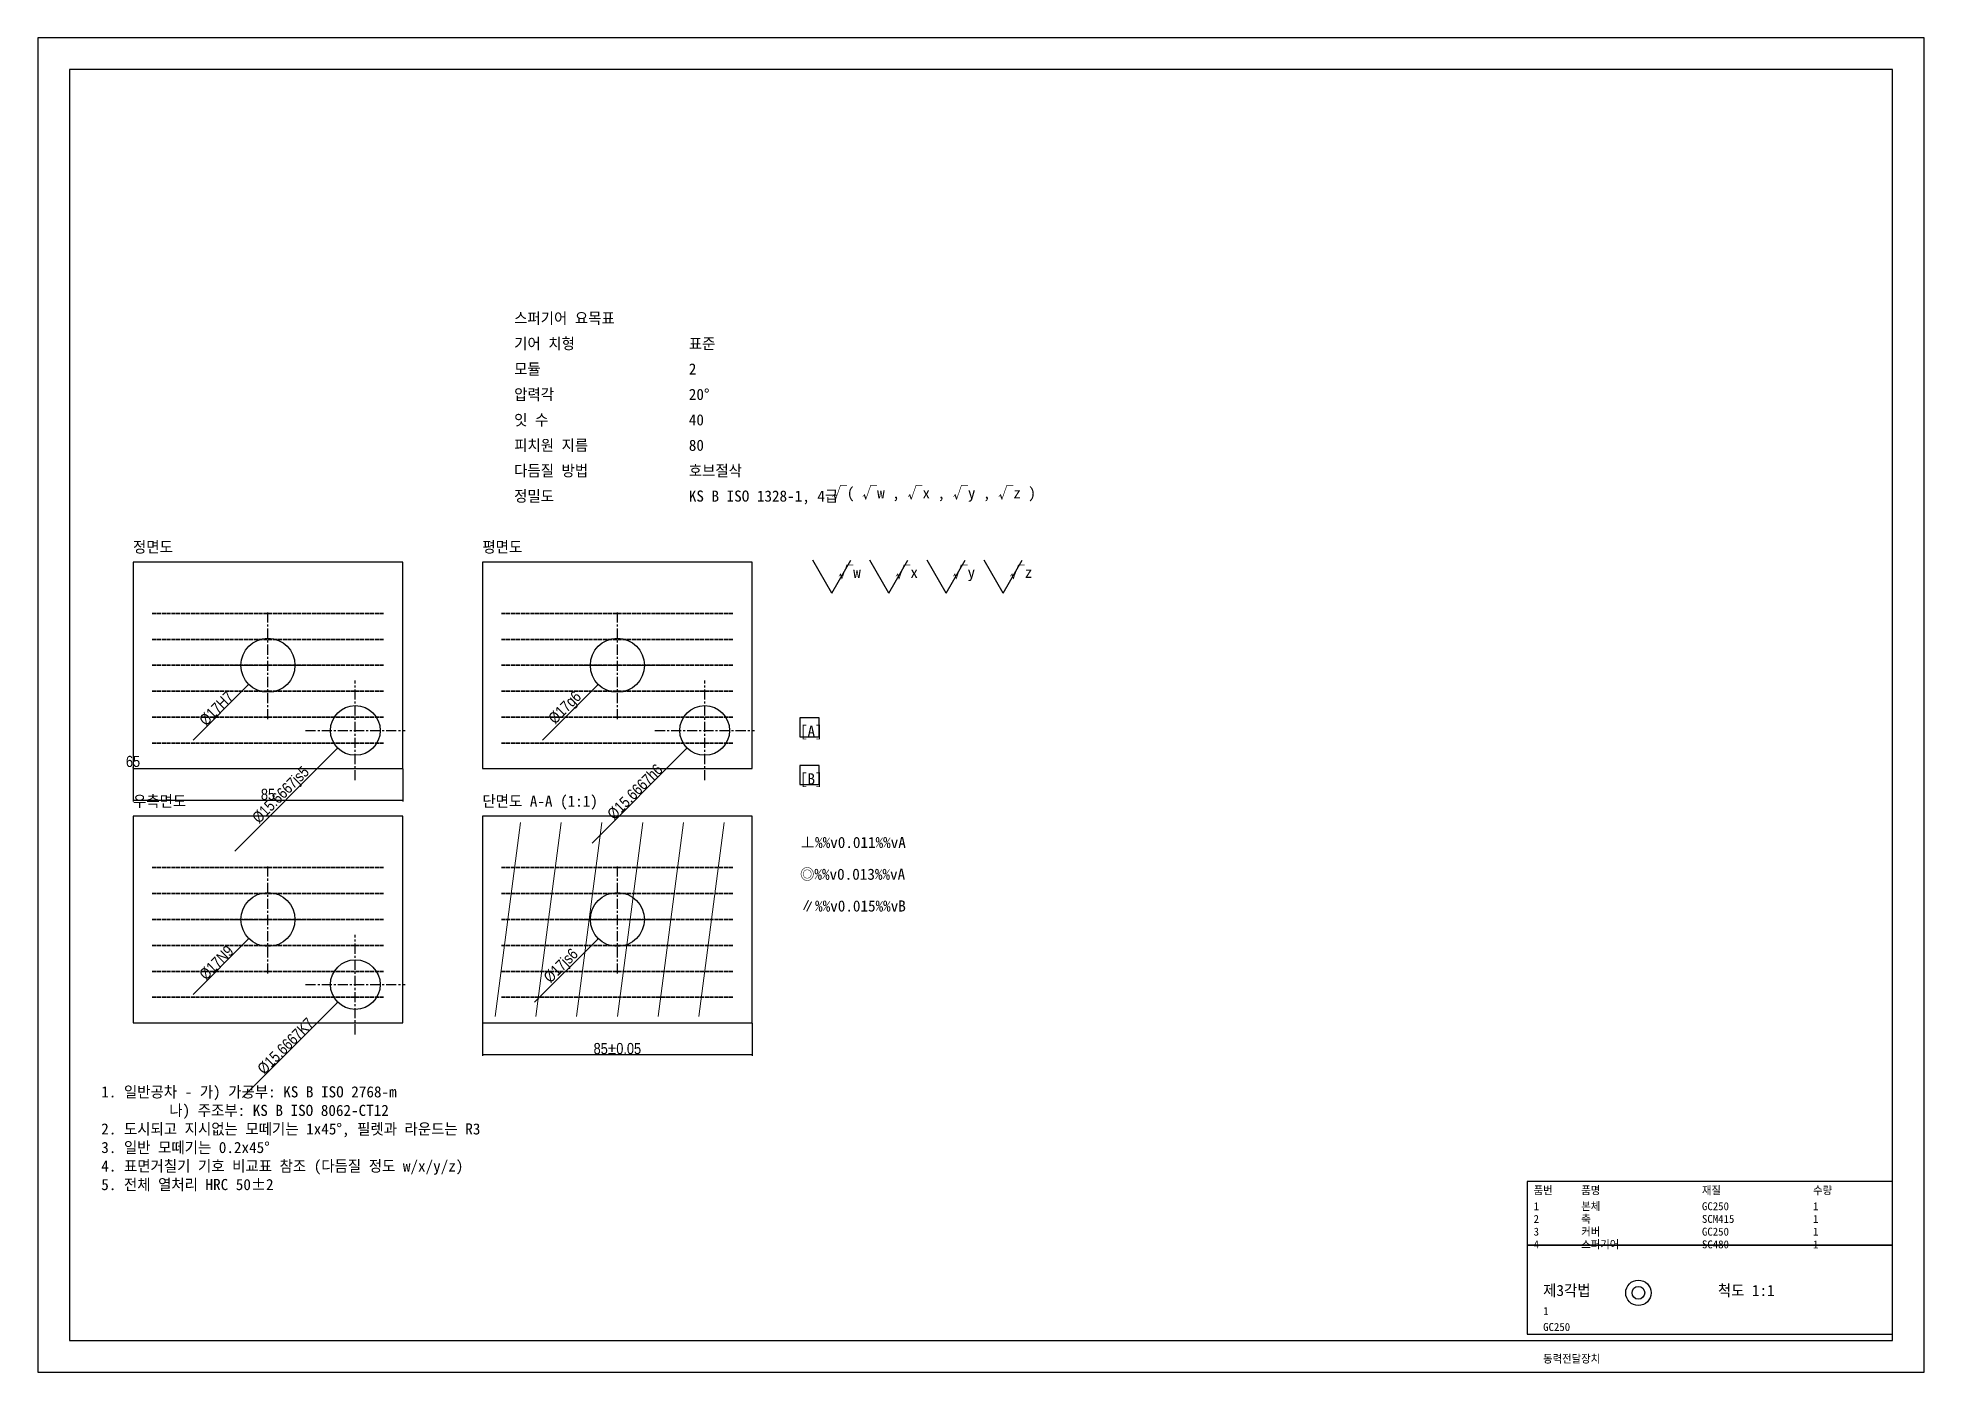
# Model space of a CAD drawing. Header units: millimetres. Extents: x 0 to 594, y 0 to 420.
import ezdxf

# ---------------------------------------------------------------- set-up
doc = ezdxf.new("R2010")
doc.units = ezdxf.units.MM
doc.linetypes.add('CENTER', pattern=[5.08, 3.175, -0.635, 0.635, -0.635])
doc.linetypes.add('DASHED', pattern=[1.524, 1.27, -0.254])
for name, color, linetype, lineweight in [('CENTER', 7, 'CENTER', 25), ('HATCH', 7, 'Continuous', 18), ('은선', 7, 'DASHED', 35)]:
    doc.layers.add(name, color=color, linetype=linetype, lineweight=lineweight)
doc.styles.add('OpenSansCondensed-Light', font='OpenSansCondensed-Light.ttf')
doc.dimstyles.new('EZ_RADIUS', dxfattribs={"dimtxt": 3.5, "dimasz": 0.25, "dimexe": 0.375, "dimexo": 0.125, "dimgap": 0.1, "dimtad": 1, "dimlfac": 100, "dimzin": 12, "dimdsep": 46, "dimtxsty": 'OpenSansCondensed-Light', "dimblk": 'CLOSEDBLANK', "dimcen": 0, "dimazin": 3, "dimtfac": 0.5, "dimtofl": 0, "dimtmove": 1, "dimatfit": 3})
doc.dimstyles.new('EZDXF', dxfattribs={"dimtxt": 3.5, "dimasz": 0.175, "dimexe": 0.375, "dimexo": 0.125, "dimgap": 0.1, "dimtad": 1, "dimlfac": 100, "dimzin": 12, "dimdsep": 46, "dimtxsty": 'OpenSansCondensed-Light', "dimblk": 'ARCHTICK', "dimcen": 2.5, "dimazin": 3, "dimtfac": 0.5, "dimtmove": 2, "dimatfit": 3})

# ---------------------------------------------------------------- blocks, each defined once
blk = doc.blocks.new('TITLE')
for tag, p in [('PART_NUMBER', (0, 0)), ('MATERIAL', (0, -5)), ('DESIGNER', (0, -10)), ('DESCRIPTION', (0, -15))]:
    blk.add_attdef(tag, p, '', height=2.5)
blk = doc.blocks.new('*U1')
blk.add_blockref('TITLE', (0, 0)).add_auto_attribs({'PART_NUMBER': '1', 'MATERIAL': 'GC250', 'DESCRIPTION': '동력전달장치'})
blk = doc.blocks.new('_CLOSEDBLANK')
at = {"color": 0, "linetype": 'BYBLOCK'}
blk.add_lwpolyline([(-1, 0.2), (0, 0), (-1, -0.2)], close=True, dxfattribs=at)
blk = doc.blocks.new('*D2')
blk.add_line((66.31, 216.31), (48.92, 198.92))
at = {"layer": 'Defpoints'}
for p in [(72.5, 222.5), (66.49, 216.49)]:
    blk.add_point(p, dxfattribs=at)
at = {"xscale": 0.25, "yscale": 0.25, "rotation": 44.999999999999915}
blk.add_blockref('_CLOSEDBLANK', (66.49, 216.49), dxfattribs=at)
at = {"insert": (56.27, 208.89), "char_height": 3.5, "attachment_point": 5, "rotation": 45, "style": 'OpenSansCondensed-Light'}
blk.add_mtext('%%c17H7', dxfattribs=at)
blk = doc.blocks.new('*D3')
blk.add_line((94.28, 196.28), (62.04, 164.04))
at = {"layer": 'Defpoints'}
for p in [(100, 202), (94.46, 196.46)]:
    blk.add_point(p, dxfattribs=at)
at = {"xscale": 0.25, "yscale": 0.25, "rotation": 45}
blk.add_blockref('_CLOSEDBLANK', (94.46, 196.46), dxfattribs=at)
at = {"insert": (76.82, 181.43), "char_height": 3.5, "attachment_point": 5, "rotation": 45, "style": 'OpenSansCondensed-Light'}
blk.add_mtext('%%c15.6667js5', dxfattribs=at)
blk = doc.blocks.new('*D4')
blk.add_line((176.31, 216.31), (158.92, 198.92))
at = {"layer": 'Defpoints'}
for p in [(182.5, 222.5), (176.49, 216.49)]:
    blk.add_point(p, dxfattribs=at)
at = {"xscale": 0.25, "yscale": 0.25, "rotation": 45}
blk.add_blockref('_CLOSEDBLANK', (176.49, 216.49), dxfattribs=at)
at = {"insert": (166.27, 208.89), "char_height": 3.5, "attachment_point": 5, "rotation": 45, "style": 'OpenSansCondensed-Light'}
blk.add_mtext('%%c17g6', dxfattribs=at)
blk = doc.blocks.new('*D5')
blk.add_line((204.28, 196.28), (174.52, 166.52))
at = {"layer": 'Defpoints'}
for p in [(210, 202), (204.46, 196.46)]:
    blk.add_point(p, dxfattribs=at)
at = {"xscale": 0.25, "yscale": 0.25, "rotation": 45}
blk.add_blockref('_CLOSEDBLANK', (204.46, 196.46), dxfattribs=at)
at = {"insert": (188.06, 182.67), "char_height": 3.5, "attachment_point": 5, "rotation": 45, "style": 'OpenSansCondensed-Light'}
blk.add_mtext('%%c15.6667h6', dxfattribs=at)
blk = doc.blocks.new('*D6')
blk.add_line((66.31, 136.31), (48.92, 118.92))
at = {"layer": 'Defpoints'}
for p in [(72.5, 142.5), (66.49, 136.49)]:
    blk.add_point(p, dxfattribs=at)
at = {"xscale": 0.25, "yscale": 0.25, "rotation": 44.999999999999915}
blk.add_blockref('_CLOSEDBLANK', (66.49, 136.49), dxfattribs=at)
at = {"insert": (56.27, 128.89), "char_height": 3.5, "attachment_point": 5, "rotation": 45, "style": 'OpenSansCondensed-Light'}
blk.add_mtext('%%c17N9', dxfattribs=at)
blk = doc.blocks.new('*D7')
blk.add_line((94.28, 116.28), (64.52, 86.52))
at = {"layer": 'Defpoints'}
for p in [(100, 122), (94.46, 116.46)]:
    blk.add_point(p, dxfattribs=at)
at = {"xscale": 0.25, "yscale": 0.25, "rotation": 45}
blk.add_blockref('_CLOSEDBLANK', (94.46, 116.46), dxfattribs=at)
at = {"insert": (78.06, 102.67), "char_height": 3.5, "attachment_point": 5, "rotation": 45, "style": 'OpenSansCondensed-Light'}
blk.add_mtext('%%c15.6667K7', dxfattribs=at)
blk = doc.blocks.new('*D8')
blk.add_line((176.31, 136.31), (156.44, 116.44))
at = {"layer": 'Defpoints'}
for p in [(182.5, 142.5), (176.49, 136.49)]:
    blk.add_point(p, dxfattribs=at)
at = {"xscale": 0.25, "yscale": 0.25, "rotation": 45}
blk.add_blockref('_CLOSEDBLANK', (176.49, 136.49), dxfattribs=at)
at = {"insert": (165.03, 127.65), "char_height": 3.5, "attachment_point": 5, "rotation": 45, "style": 'OpenSansCondensed-Light'}
blk.add_mtext('%%c17js6', dxfattribs=at)
blk = doc.blocks.new('_ARCHTICK')
at = {"color": 0, "linetype": 'BYBLOCK', "const_width": 0.15}
blk.add_lwpolyline([(-0.5, -0.5), (0.5, 0.5)], dxfattribs=at)

msp = doc.modelspace()

# ---------------------------------------------------------------- linework, layer by layer
for p, q in [((250, 245.2), (244, 255.5923)), ((250, 245.2), (256, 255.5923)), ((268, 245.2), (262, 255.5923)), ((268, 245.2), (274, 255.5923)), ((286, 245.2), (280, 255.5923)), ((286, 245.2), (292, 255.5923)), ((304, 245.2), (298, 255.5923)), ((304, 245.2), (310, 255.5923))]:
    msp.add_line(p, q)
for points in [[(0, 0), (594, 0), (594, 420), (0, 420)], [(10, 10), (584, 10), (584, 410), (10, 410)], [(30, 190), (115, 190), (115, 255), (30, 255)], [(140, 190), (225, 190), (225, 255), (140, 255)], [(240, 200), (246, 200), (246, 206), (240, 206)], [(240, 185), (246, 185), (246, 191), (240, 191)], [(30, 110), (115, 110), (115, 175), (30, 175)], [(140, 110), (225, 110), (225, 175), (140, 175)], [(469, 40), (584, 40), (584, 60), (469, 60)], [(469, 12), (584, 12), (584, 40), (469, 40)]]:
    msp.add_lwpolyline(points, close=True)
for centre, radius in [((72.5, 222.5), 8.5), ((182.5, 222.5), 8.5), ((100, 202), 7.83333), ((210, 202), 7.83333), ((72.5, 142.5), 8.5), ((182.5, 142.5), 8.5), ((100, 122), 7.83333), ((504, 25), 4), ((504, 25), 2)]:
    msp.add_circle(centre, radius)
at = {"layer": 'CENTER'}
for p, q in [((72.5, 205.5), (72.5, 239.5)), ((182.5, 205.5), (182.5, 239.5)), ((55.5, 222.5), (89.5, 222.5)), ((165.5, 222.5), (199.5, 222.5)), ((100, 186.33333), (100, 217.66667)), ((210, 186.33333), (210, 217.66667)), ((84.33333, 202), (115.66667, 202)), ((194.33333, 202), (225.66667, 202)), ((72.5, 125.5), (72.5, 159.5)), ((182.5, 125.5), (182.5, 159.5)), ((55.5, 142.5), (89.5, 142.5)), ((100, 106.33333), (100, 137.66667)), ((165.5, 142.5), (199.5, 142.5)), ((84.33333, 122), (115.66667, 122))]:
    msp.add_line(p, q, dxfattribs=at)
at = {"layer": 'HATCH'}
for p, q in [((144, 112), (152, 173)), ((156.83333, 112), (164.83333, 173)), ((169.66667, 112), (177.66667, 173)), ((182.5, 112), (190.5, 173)), ((195.33333, 112), (203.33333, 173)), ((208.16667, 112), (216.16667, 173))]:
    msp.add_line(p, q, dxfattribs=at)
at = {"layer": '은선'}
for p, q in [((36, 238.83333), (109, 238.83333)), ((146, 238.83333), (219, 238.83333)), ((36, 230.66667), (109, 230.66667)), ((146, 230.66667), (219, 230.66667)), ((36, 222.5), (109, 222.5)), ((146, 222.5), (219, 222.5)), ((36, 214.33333), (109, 214.33333)), ((146, 214.33333), (219, 214.33333)), ((36, 206.16667), (109, 206.16667)), ((146, 206.16667), (219, 206.16667)), ((36, 198), (109, 198)), ((146, 198), (219, 198)), ((36, 158.83333), (109, 158.83333)), ((146, 158.83333), (219, 158.83333)), ((36, 150.66667), (109, 150.66667)), ((146, 150.66667), (219, 150.66667)), ((36, 142.5), (109, 142.5)), ((146, 142.5), (219, 142.5)), ((36, 134.33333), (109, 134.33333)), ((146, 134.33333), (219, 134.33333)), ((36, 126.16667), (109, 126.16667)), ((146, 126.16667), (219, 126.16667)), ((36, 118), (109, 118)), ((146, 118), (219, 118))]:
    msp.add_line(p, q, dxfattribs=at)

# ---------------------------------------------------------------- block references
msp.add_blockref('*U1', (474, 18))

# ---------------------------------------------------------------- texts
for s, height, p in [('스퍼기어 요목표', 3.5, (150, 330)), ('기어 치형', 3.5, (150, 322)), ('표준', 3.5, (205, 322)), ('모듈', 3.5, (150, 314)), ('2', 3.5, (205, 314)), ('압력각', 3.5, (150, 306)), ('20°', 3.5, (205, 306)), ('잇 수', 3.5, (150, 298)), ('40', 3.5, (205, 298)), ('피치원 지름', 3.5, (150, 290)), ('80', 3.5, (205, 290)), ('다듬질 방법', 3.5, (150, 282)), ('호브절삭', 3.5, (205, 282)), ('√( √w , √x , √y , √z )', 3.5, (250, 275)), ('정밀도', 3.5, (150, 274)), ('KS B ISO 1328-1, 4급', 3.5, (205, 274)), ('정면도', 3.5, (30, 258)), ('평면도', 3.5, (140, 258)), ('√w', 3.5, (252, 250)), ('√x', 3.5, (270, 250)), ('√y', 3.5, (288, 250)), ('√z', 3.5, (306, 250)), ('[A]', 3.5, (240, 200)), ('[B]', 3.5, (240, 185)), ('우측면도', 3.5, (30, 178)), ('단면도 A-A (1:1)', 3.5, (140, 178)), ('⊥%%v0.011%%vA', 3.5, (240, 165)), ('◎%%v0.013%%vA', 3.5, (240, 155)), ('∥%%v0.015%%vB', 3.5, (240, 145)), ('품번', 2.5, (471, 56)), ('품명', 2.5, (486, 56)), ('본체', 2.5, (486, 51)), ('재질', 2.5, (524, 56)), ('GC250', 2.5, (524, 51)), ('수량', 2.5, (559, 56)), ('2', 2.5, (471, 47)), ('1', 2.5, (471, 51)), ('축', 2.5, (486, 47)), ('SCM415', 2.5, (524, 47)), ('1', 2.5, (559, 51)), ('1', 2.5, (559, 47)), ('3', 2.5, (471, 43)), ('스퍼기어', 2.5, (486, 39)), ('커버', 2.5, (486, 43)), ('GC250', 2.5, (524, 43)), ('1', 2.5, (559, 43)), ('4', 2.5, (471, 39)), ('SC480', 2.5, (524, 39)), ('1', 2.5, (559, 39)), ('제3각법', 3.5, (474, 24)), ('척도 1:1', 3.5, (529, 24))]:
    msp.add_text(s, height=height).set_placement(p)
at = {"insert": (20, 90), "char_height": 3.5, "attachment_point": 1}
msp.add_mtext('1. 일반공차 - 가) 가공부: KS B ISO 2768-m\\P         나) 주조부: KS B ISO 8062-CT12\\P2. 도시되고 지시없는 모떼기는 1x45°, 필렛과 라운드는 R3\\P3. 일반 모떼기는 0.2x45°\\P4. 표면거칠기 기호 비교표 참조 (다듬질 정도 w/x/y/z)\\P5. 전체 열처리 HRC 50±2', dxfattribs=at)

# ---------------------------------------------------------------- dimensions: what is measured, and where the dimension line sits
for base, p1, p2, text in [((30, 190), (30, 190), (30, 255), '65'), ((30, 180), (30, 190), (115, 190), '85'), ((140, 100), (140, 110), (225, 110), '85±0.05')]:
    msp.add_linear_dim(base=base, p1=p1, p2=p2, text=text, dimstyle='EZDXF').render()
for p1, p2, text, picture, middle in [((78.51041, 228.51041), (66.48959, 216.48959), '%%c17H7', '*D2', (56.2719, 208.88819)), ((188.51041, 228.51041), (176.48959, 216.48959), '%%c17g6', '*D4', (166.2719, 208.88819)), ((105.539, 207.539), (94.461, 196.461), '%%c15.6667js5', '*D3', (76.81868, 181.43498)), ((215.539, 207.539), (204.461, 196.461), '%%c15.6667h6', '*D5', (188.05612, 182.67241)), ((78.51041, 148.51041), (66.48959, 136.48959), '%%c17N9', '*D6', (56.2719, 128.88819)), ((188.51041, 148.51041), (176.48959, 136.48959), '%%c17js6', '*D8', (165.03446, 127.65076)), ((105.539, 127.539), (94.461, 116.461), '%%c15.6667K7', '*D7', (78.05612, 102.67241))]:
    dim = msp.add_diameter_dim_2p(p1=p1, p2=p2, text=text, dimstyle='EZ_RADIUS')
    dim.commit()
    dim.dimension.update_dxf_attribs({"geometry": picture, "text_midpoint": middle})

doc.saveas('drawing.dxf')
